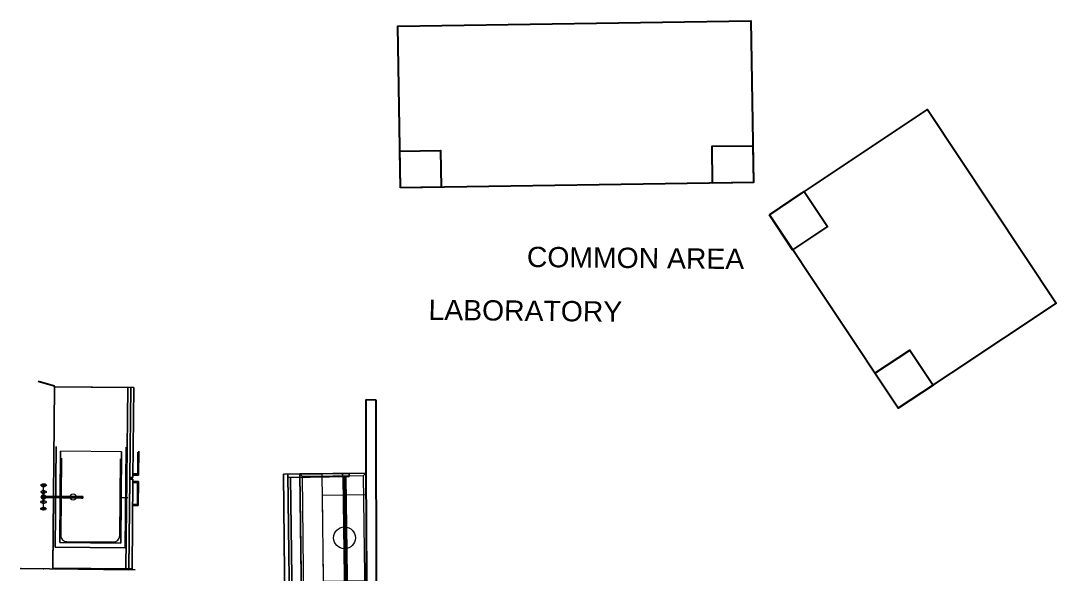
# Model space of a CAD drawing. Header units: inches. Extents: x 108.7 to 146.2, y 38 to 52.4.
# Drawn here: x 134.78 to 145.72, y 45.08 to 50.94 of the extents above; entities that cross this region are included whole.
import ezdxf

# ---------------------------------------------------------------- set-up
doc = ezdxf.new("R2010")
doc.units = ezdxf.units.IN
doc.header["$MEASUREMENT"] = 0
for name, color, linetype in [('Bathroom', 151, 'Continuous'), ('Furniture', 30, 'Continuous'), ('Lab equipment', 112, 'Continuous'), ('X-EQPM-PCworkstation', 7, 'Continuous')]:
    doc.layers.add(name, color=color, linetype=linetype)
doc.styles.add('REFx_Planta primera$0$Standard', font='txt')
doc.styles.get("Standard").update_dxf_attribs({"font": 'arial.ttf'})

# ---------------------------------------------------------------- blocks, each defined once
blk = doc.blocks.new('A$C1DAA2A1A')
at = {"lineweight": 0}
for p, q in [((1481.3, 1263, 400), (1481.3, 2463, 400)), ((2231.3, 2463, 400), (2231.3, 1263, 400)), ((2081.3, 2438, 1550), (1481.3, 2438, 1550)), ((1481.3, 2438, 1550), (1481.3, 1263, 1550)), ((1631.3, 2433, -500), (2166.3, 2433, -500)), ((2081.3, 1263, 1550), (2081.3, 2438, 1550)), ((1881.3, 2242.1, 1550), (1481.3, 2242.1, 1550)), ((1881.3, 1458.8, 1550), (1881.3, 2242.1, 1550)), ((1673.3, 1893, -270), (1673.3, 1893, 310)), ((1881.3, 1458.8, 1550), (1481.3, 1458.8, 1550)), ((1481.3, 1263, 1550), (2081.3, 1263, 1550)), ((2231.3, 1263, 400), (1481.3, 1263, 400)), ((1631.3, 1293, -500), (1631.3, 1263, -500)), ((1631.3, 1293, -500), (1631.3, 1263, -500)), ((2166.3, 1293, -500), (1631.3, 1293, -500)), ((1631.3, 1263, -500), (2191.3, 1263, -500)), ((1691.3, 1263, -500), (1691.3, 1293, -500))]:
    blk.add_line(p, q, dxfattribs=at)
blk.add_circle((1681.3, 1850.5, 2050), 100, dxfattribs=at)
blk.add_point((1631.3, 1263, -500), dxfattribs=at)
for points in [[(1481.3, 1263, 400), (2231.3, 1263, 400), (2231.3, 2463, 400), (1481.3, 2463, 400)], [(1481.3, 1263, 400), (1481.3, 2463, 400), (1481.3, 2463, 370), (1481.3, 1263, 370)], [(2191.3, 1263, 310), (2191.3, 2463, 310), (2191.3, 2463, 370), (2191.3, 1263, 370)], [(2231.3, 1263, 400), (2231.3, 2463, 400), (2231.3, 2463, 370), (2231.3, 1263, 370)], [(1481.3, 1263, 2050), (1481.3, 2438, 2050), (1481.3, 2438, 1550), (1481.3, 1263, 1550)], [(1881.3, 1263, 2050), (1881.3, 2438, 2050), (1481.3, 2438, 2050), (1481.3, 1263, 2050)], [(1501.3, 1283, 1550), (1481.3, 1263, 1550), (1481.3, 2438, 1550), (1501.3, 2418, 1550)], [(1481.3, 2438, 1550), (1501.3, 2418, 1550), (2061.3, 2418, 1550), (2081.3, 2438, 1550)], [(1661.3, 2433, -270), (1686.3, 2433, -270), (1686.3, 1293, -270), (1661.3, 1293, -270)], [(1661.3, 1293, -270), (1661.3, 1293, -330), (1661.3, 2433, -330), (1661.3, 2433, -270)], [(1661.3, 1293, 370), (1661.3, 1293, 310), (1661.3, 2433, 310), (1661.3, 2433, 370)], [(1673.3, 1283, 310), (1673.3, 1283, -270), (1673.3, 2443, -270), (1673.3, 2443, 310)], [(1686.3, 1293, -330), (1686.3, 2433, -330), (1686.3, 2433, -270), (1686.3, 1293, -270)], [(1686.3, 1293, 310), (1686.3, 1293, 370), (1686.3, 2433, 370), (1686.3, 2433, 310)], [(2081.3, 2438, 1691.7), (2081.3, 1263, 1691.7), (1881.3, 1263, 2050), (1881.3, 2438, 2050)], [(2061.3, 2418, 1550), (2081.3, 2438, 1550), (2081.3, 1263, 1550), (2061.3, 1283, 1550)], [(2081.3, 1263, 1550), (2081.3, 2438, 1550), (2081.3, 2438, 1691.7), (2081.3, 1263, 1691.7)], [(2166.3, 1293, 370), (2166.3, 1293, 310), (2166.3, 2433, 310), (2166.3, 2433, 370)], [(2081.3, 1263, 1550), (2061.3, 1283, 1550), (1501.3, 1283, 1550), (1481.3, 1263, 1550)], [(1481.3, 1263, -500), (1631.3, 1263, -500), (1631.3, 1263, 370), (1481.3, 1263, 370)], [(1481.3, 1263, 400), (2231.3, 1263, 400), (2231.3, 1263, 370), (1481.3, 1263, 370)], [(1631.3, 1263, 370), (1631.3, 1293, 370), (1631.3, 1293, -500), (1631.3, 1263, -500)], [(2191.3, 1293, -440), (2191.3, 1263, -440), (1691.3, 1263, -440), (1691.3, 1293, -440)], [(1691.3, 1263, -440), (1691.3, 1293, -440), (1691.3, 1293, 310), (1691.3, 1263, 310)], [(2191.3, 1263, -500), (2191.3, 1293, -500), (2191.3, 1293, -440), (2191.3, 1263, -440)]]:
    blk.add_3dface(points, dxfattribs=at)
for points, invisible_edges in [([(1481.3, 2438, 2050), (1881.3, 2438, 2050), (2081.3, 2438, 1691.7), (1481.3, 2438, 1591.7)], 4), ([(1481.3, 2438, 1550), (2081.3, 2438, 1550), (2081.3, 2438, 1691.7), (1481.3, 2438, 1591.7)], 4), ([(1631.3, 2433, -500), (1691.3, 2433, -440), (2191.3, 2433, -440), (2191.3, 2433, -500)], 1), ([(1691.3, 2433, 310), (1631.3, 2433, 370), (1631.3, 2433, -500), (1691.3, 2433, -440)], 5), ([(2166.3, 2433, 310), (2166.3, 2433, 370), (1631.3, 2433, 370), (1691.3, 2433, 310)], 4), ([(1481.3, 1263, 1550), (2081.3, 1263, 1550), (2081.3, 1263, 1691.7), (1481.3, 1263, 1691.7)], 4), ([(1481.3, 1263, 2050), (1881.3, 1263, 2050), (2081.3, 1263, 1691.7), (1481.3, 1263, 1691.7)], 4), ([(1631.3, 1293, -500), (1691.3, 1293, -440), (2191.3, 1293, -440), (2191.3, 1293, -500)], 1), ([(1691.3, 1293, 310), (1631.3, 1293, 370), (1631.3, 1293, -500), (1691.3, 1293, -440)], 5), ([(2166.3, 1293, 310), (2166.3, 1293, 370), (1631.3, 1293, 370), (1691.3, 1293, 310)], 4), ([(2191.3, 1263, 310), (2191.3, 1263, 370), (1631.3, 1263, 370), (1691.3, 1263, 310)], 4), ([(1691.3, 1263, 310), (1631.3, 1263, 370), (1631.3, 1263, -500), (1691.3, 1263, -440)], 5), ([(1631.3, 1263, -500), (1691.3, 1263, -440), (2191.3, 1263, -440), (2191.3, 1263, -500)], 1)]:
    blk.add_3dface(points, dxfattribs=dict(at, invisible_edges=invisible_edges))

msp = doc.modelspace()

# ---------------------------------------------------------------- linework, layer by layer
for p, q in [((135.13361, 47.06958, 0.46476), (134.96046, 47.11914, 3.60524)), ((138.43311, 39.97392, 0.40474), (138.42935, 46.92638, 0.47747)), ((138.42935, 46.92638, 0.47747), (138.52934, 46.9254, 0.47747)), ((138.52934, 46.9254, 0.47747), (138.54061, 39.98467, 0.47747))]:
    msp.add_line(p, q)
at = {"elevation": 0.41713}
msp.add_lwpolyline([(142.69122, 48.88293), (143.03213, 49.10967), (143.03213, 49.10967), (142.69122, 48.88293)], close=True, dxfattribs=at)
at = {"lineweight": 0}
for p in [(134.77608, 45.13847, 0.46476), (134.77608, 45.13847, 0.46476), (134.77608, 45.13847, 0.46476), (134.77608, 45.13847, 0.70658), (135.01788, 45.13609, 0.46476), (135.01788, 45.13609, 0.46476), (135.01788, 45.13609, 0.46476)]:
    msp.add_point(p, dxfattribs=at)
at = {"lineweight": 0, "extrusion": (0.620062, -0.474635, 0.624695)}
msp.add_point((135.01788, 45.13609, 0.46476), dxfattribs=at)
msp.add_point((135.01788, 45.13609, 0.46476), dxfattribs=at)
msp.add_point((135.01788, 45.13609, 0.46476), dxfattribs=at)
at = {"lineweight": 0}
for points in [[(134.77608, 45.13847, 0.46476), (135.01788, 45.13609, 0.46476), (135.01788, 45.13609, 1.8673), (134.77608, 45.13847, 1.8673)], [(135.95294, 45.13497, 0.60985), (135.9207, 45.13528, 0.60985), (135.9207, 45.13528, 1.81893), (135.95294, 45.13497, 1.78669)]]:
    msp.add_3dface(points, dxfattribs=at)
at = {"lineweight": 0, "invisible_edges": 5}
msp.add_3dface([(135.1146, 45.13514, 1.77057), (135.01788, 45.13609, 1.8673), (135.01788, 45.13609, 0.46476), (135.1146, 45.13514, 0.56149)], dxfattribs=at)
at = {"layer": 'Bathroom', "lineweight": 0}
for p, q in [((135.13361, 47.06958, 0.46476), (135.1146, 45.13514, 0.46476)), ((135.20877, 46.30539, 1.91566), (135.20076, 45.49044, 1.91566)), ((135.82334, 45.48432, 1.91566), (135.83134, 46.29928, 1.91566)), ((135.01595, 45.77184, 1.91727), (135.0184, 46.02169, 1.91727)), ((135.43572, 45.89259, 1.91727), (135.01728, 45.8967, 1.91727)), ((135.4252, 45.87747, 1.91727), (135.4255, 45.9086, 1.91727)), ((135.82734, 45.8918, 1.91566), (135.90794, 45.89101, 1.91566)), ((135.26461, 45.42532, 1.91566), (135.75822, 45.42047, 1.91566)), ((135.9851, 45.12659, 1.91566), (134.77608, 45.13847, 1.91566)), ((134.77608, 45.13847, 1.91566), (135.9851, 45.12659, 1.91566)), ((135.92062, 45.12722, 0.46476), (135.01788, 45.13609, 0.46476)), ((135.92062, 45.12722, 0.46476), (135.1146, 45.13514, 0.46476))]:
    msp.add_line(p, q, dxfattribs=at)
at = {"layer": 'Bathroom', "lineweight": 0, "extrusion": (0.008681, 0.883626, 0.468112)}
for p, q in [((134.99068, 45.94563, 1.99956), (134.99079, 45.95614, 1.97973)), ((135.00648, 45.93805, 2.01358), (134.99068, 45.94563, 1.99956)), ((134.99079, 45.95614, 1.97973), (135.00672, 45.96341, 1.96571)), ((134.99956, 45.91152, 1.96046), (134.99949, 45.90459, 1.97355)), ((134.99949, 45.90459, 1.97355), (135.00991, 45.89959, 1.9828)), ((135.01008, 45.91632, 1.95121), (134.99956, 45.91152, 1.96046)), ((135.02891, 45.93783, 2.01358), (135.00648, 45.93805, 2.01358)), ((135.00672, 45.96341, 1.96571), (135.02916, 45.96319, 1.96571)), ((135.00991, 45.89959, 1.9828), (135.02472, 45.89945, 1.9828)), ((135.02488, 45.91618, 1.95121), (135.01008, 45.91632, 1.95121)), ((135.0105, 45.95906, 1.97385), (135.02514, 45.94218, 2.00544)), ((135.02472, 45.89945, 1.9828), (135.03524, 45.90424, 1.97355)), ((135.0353, 45.91117, 1.96046), (135.02488, 45.91618, 1.95121)), ((135.04485, 45.9451, 1.99956), (135.02891, 45.93783, 2.01358)), ((135.02916, 45.96319, 1.96571), (135.04495, 45.9556, 1.97973)), ((135.03524, 45.90424, 1.97355), (135.0353, 45.91117, 1.96046)), ((135.04495, 45.9556, 1.97973), (135.04485, 45.9451, 1.99956))]:
    msp.add_line(p, q, dxfattribs=at)
at = {"layer": 'Bathroom', "lineweight": 0, "extrusion": (-0.008681, -0.883626, 0.468112)}
for p, q in [((134.99927, 45.88224, 1.96046), (134.99934, 45.88917, 1.97355)), ((135.00969, 45.87723, 1.95121), (134.99927, 45.88224, 1.96046)), ((134.99934, 45.88917, 1.97355), (135.00986, 45.89396, 1.9828)), ((135.0245, 45.87709, 1.95121), (135.00969, 45.87723, 1.95121)), ((135.00986, 45.89396, 1.9828), (135.02466, 45.89382, 1.9828)), ((135.03502, 45.88188, 1.96046), (135.0245, 45.87709, 1.95121)), ((135.02466, 45.89382, 1.9828), (135.03508, 45.88881, 1.97355)), ((135.03508, 45.88881, 1.97355), (135.03502, 45.88188, 1.96046)), ((134.98973, 45.84831, 1.99956), (134.98962, 45.8378, 1.97973)), ((134.98962, 45.8378, 1.97973), (135.00542, 45.83022, 1.96571)), ((135.00566, 45.85558, 2.01358), (134.98973, 45.84831, 1.99956)), ((135.00542, 45.83022, 1.96571), (135.02785, 45.83, 1.96571)), ((135.0281, 45.85536, 2.01358), (135.00566, 45.85558, 2.01358)), ((135.02785, 45.83, 1.96571), (135.04379, 45.83727, 1.97973)), ((135.04389, 45.84778, 1.99956), (135.0281, 45.85536, 2.01358)), ((135.04379, 45.83727, 1.97973), (135.04389, 45.84778, 1.99956))]:
    msp.add_line(p, q, dxfattribs=at)
at = {"layer": 'Bathroom', "lineweight": 0, "extrusion": (2.85442e-16, 2.19251e-16, -1)}
for p, q in [((134.99934, 45.88948, 1.99963), (134.99948, 45.90428, 1.99963)), ((135.0097, 45.87891, 1.99963), (134.99934, 45.88948, 1.99963)), ((134.99948, 45.90428, 1.99963), (135.01006, 45.91465, 1.99963)), ((135.02451, 45.87876, 1.99963), (135.0097, 45.87891, 1.99963)), ((135.01006, 45.91465, 1.99963), (135.02486, 45.9145, 1.99963)), ((135.03508, 45.88913, 1.99963), (135.02451, 45.87876, 1.99963)), ((135.02486, 45.9145, 1.99963), (135.03523, 45.90393, 1.99963)), ((135.03523, 45.90393, 1.99963), (135.03508, 45.88913, 1.99963))]:
    msp.add_line(p, q, dxfattribs=at)
at = {"layer": 'Bathroom', "lineweight": 0, "extrusion": (0.999952, -0.009823, 2.22045e-16)}
msp.add_line((135.01722, 45.88931, 1.98572), (135.01722, 45.88931, 1.94997), dxfattribs=at)
at = {"layer": 'Bathroom', "lineweight": 0, "extrusion": (0.008681, 0.883626, 0.468112)}
for centre, radius in [((-134.55991, -20.37169, 42.78675), 0.02902), ((-134.55991, -20.37169, 42.78675), 0.01935), ((-134.55991, -20.37169, 42.78675), 0.00967), ((-134.55991, -20.37169, 42.70659), 0.0073)]:
    msp.add_circle(centre, radius, dxfattribs=at)
at = {"layer": 'Bathroom', "lineweight": 0}
for centre, radius in [((135.01728, 45.8967, 1.91727), 0.02418), ((135.33067, 45.89668, 1.91566), 0.03224)]:
    msp.add_circle(centre, radius, dxfattribs=at)
at = {"layer": 'Bathroom', "lineweight": 0, "extrusion": (-0.008681, -0.883626, 0.468112)}
for centre, radius in [((134.55991, 23.83759, -40.66838), 0.02902), ((134.55991, 23.83759, -40.66838), 0.01935), ((134.55991, 23.83759, -40.66838), 0.00967), ((134.55991, 23.83759, -40.74855), 0.0073)]:
    msp.add_circle(centre, radius, dxfattribs=at)
at = {"layer": 'Bathroom', "lineweight": 0}
for centre, start, end in [((135.26524, 45.48981, 1.91566), 179.437155, 269.437155), ((135.75886, 45.48496, 1.91566), 269.437155, 359.437155)]:
    msp.add_arc(centre, 0.06448, start, end, dxfattribs=at)
for p in [(135.93052, 46.13474, 1.73027), (135.92972, 46.05414, 1.73027), (135.92735, 45.81234, 1.73027)]:
    msp.add_point(p, dxfattribs=at)
for points in [[(135.13353, 47.06152, 0.46476), (135.13353, 47.06152, 0.60985), (135.11468, 45.1432, 0.60985), (135.11468, 45.1432, 0.46476)], [(135.13353, 47.06152, 1.8673), (135.13353, 47.06152, 0.60985), (135.11468, 45.1432, 0.60985), (135.11468, 45.1432, 1.8673)], [(135.13353, 47.06152, 0.60985), (135.93954, 47.0536, 0.60985), (135.93954, 47.0536, 1.8673), (135.13353, 47.06152, 1.8673)], [(135.9073, 47.05392, 0.46476), (135.9073, 47.05392, 0.60985), (135.13353, 47.06152, 0.60985), (135.13353, 47.06152, 0.46476)], [(135.88846, 45.1356, 0.60985), (135.88846, 45.1356, 0.46476), (135.9073, 47.05392, 0.46476), (135.9073, 47.05392, 0.60985)], [(135.9207, 45.13528, 1.8673), (135.9207, 45.13528, 1.81893), (135.93954, 47.0536, 1.81893), (135.93954, 47.0536, 1.8673)], [(135.9302, 46.1025, 1.81893), (135.96244, 46.10219, 1.78669), (135.97178, 47.05328, 1.78669), (135.93954, 47.0536, 1.81893)], [(135.96244, 46.10219, 1.78669), (135.97178, 47.05328, 1.78669), (135.97178, 47.05328, 0.60985), (135.96244, 46.10219, 0.60985)], [(135.14006, 45.36653, 1.91566), (135.15051, 46.43047, 1.91566), (135.15051, 46.43047, 1.93984), (135.14006, 45.36653, 1.93984)], [(135.88159, 45.35924, 1.91566), (135.89204, 46.42319, 1.91566), (135.89204, 46.42319, 1.93984), (135.88159, 45.35924, 1.93984)], [(135.1984, 46.38163, 1.93984), (135.1984, 46.38163, 1.91727), (135.18889, 45.41442, 1.91727), (135.18889, 45.41442, 1.93984)], [(135.18889, 45.41442, 1.91727), (135.83371, 45.40808, 1.91727), (135.84321, 46.3753, 1.91727), (135.1984, 46.38163, 1.91727)], [(135.83371, 45.40808, 1.93984), (135.83371, 45.40808, 1.91727), (135.84321, 46.3753, 1.91727), (135.84321, 46.3753, 1.93984)], [(136.02073, 46.12822, 1.72463), (136.02073, 46.12822, 1.73591), (136.02322, 46.3813, 1.73591), (136.02322, 46.3813, 1.72463)], [(135.9302, 46.1025, 1.81893), (135.93004, 46.08638, 1.81893), (135.93004, 46.08638, 0.60985), (135.9302, 46.1025, 0.60985)], [(135.96244, 46.10219, 0.60985), (135.9302, 46.1025, 0.60985), (135.9302, 46.1025, 1.81893), (135.96244, 46.10219, 1.78669)], [(135.96431, 46.12877, 1.73591), (135.96431, 46.12877, 1.72463), (136.02073, 46.12822, 1.72463), (136.02073, 46.12822, 1.73591)], [(135.96442, 46.14005, 1.73591), (135.96442, 46.14005, 1.72463), (136.00956, 46.13961, 1.72463), (136.00956, 46.13961, 1.73591)], [(135.9207, 45.13528, 1.81893), (135.95294, 45.13497, 1.78669), (135.96228, 46.08607, 1.78669), (135.93004, 46.08638, 1.81893)], [(135.93004, 46.08638, 1.81893), (135.96228, 46.08607, 1.78669), (135.96228, 46.08607, 0.60985), (135.93004, 46.08638, 0.60985)], [(135.95294, 45.13497, 1.78669), (135.96228, 46.08607, 1.78669), (135.96228, 46.08607, 0.60985), (135.95294, 45.13497, 0.60985)], [(135.96352, 46.04817, 1.73591), (135.96352, 46.04817, 1.72463), (136.00866, 46.04772, 1.72463), (136.00866, 46.04772, 1.73591)], [(136.02005, 46.0589, 1.73591), (136.02005, 46.0589, 1.72463), (135.96363, 46.05945, 1.72463), (135.96363, 46.05945, 1.73591)], [(136.01757, 45.80581, 1.72463), (136.01757, 45.80581, 1.73591), (136.02005, 46.0589, 1.73591), (136.02005, 46.0589, 1.72463)], [(135.00996, 45.88937, 2.33756), (135.43335, 45.88521, 2.33756), (135.4335, 45.90002, 2.33756), (135.0101, 45.90418, 2.33756)], [(135.00996, 45.88937, 1.99963), (135.0101, 45.90418, 1.99963), (135.0101, 45.90418, 2.33756), (135.00996, 45.88937, 2.33756)], [(135.41885, 45.88536, 2.32306), (135.02446, 45.88923, 2.32306), (135.02461, 45.90404, 2.32306), (135.41899, 45.90016, 2.32306)], [(135.02446, 45.88923, 1.99963), (135.02461, 45.90404, 1.99963), (135.02461, 45.90404, 2.32306), (135.02446, 45.88923, 2.32306)], [(135.41885, 45.88536, 2.18801), (135.41899, 45.90016, 2.18801), (135.41899, 45.90016, 2.32306), (135.41885, 45.88536, 2.32306)], [(135.43335, 45.88521, 2.18801), (135.4335, 45.90002, 2.18801), (135.4335, 45.90002, 2.33756), (135.43335, 45.88521, 2.33756)], [(135.96115, 45.80636, 1.73591), (135.96115, 45.80636, 1.72463), (136.01757, 45.80581, 1.72463), (136.01757, 45.80581, 1.73591)], [(135.96126, 45.81765, 1.73591), (135.96126, 45.81765, 1.72463), (136.00639, 45.8172, 1.72463), (136.00639, 45.8172, 1.73591)], [(135.14006, 45.36653, 1.93984), (135.88159, 45.35924, 1.93984), (135.88159, 45.35924, 1.91566), (135.14006, 45.36653, 1.91566)], [(135.18889, 45.41442, 1.93984), (135.18889, 45.41442, 1.91727), (135.83371, 45.40808, 1.91727), (135.83371, 45.40808, 1.93984)], [(134.77608, 45.13847, 1.91566), (135.9851, 45.12659, 1.91566), (135.9851, 45.12659, 1.8673), (134.77608, 45.13847, 1.8673)], [(134.77608, 45.13847, 1.91566), (135.9851, 45.12659, 1.91566), (135.9851, 45.12659, 1.8673), (134.77608, 45.13847, 1.8673)], [(135.11468, 45.1432, 0.60985), (135.9207, 45.13528, 0.60985), (135.9207, 45.13528, 1.8673), (135.11468, 45.1432, 1.8673)], [(135.88846, 45.1356, 0.46476), (135.88846, 45.1356, 0.60985), (135.11468, 45.1432, 0.60985), (135.11468, 45.1432, 0.46476)]]:
    msp.add_3dface(points, dxfattribs=at)
for points, invisible_edges in [([(135.14006, 45.36653, 1.93984), (135.18889, 45.41442, 1.93984), (135.1984, 46.38163, 1.93984), (135.15051, 46.43047, 1.93984)], 5), ([(135.89204, 46.42319, 1.93984), (135.84321, 46.3753, 1.93984), (135.83371, 45.40808, 1.93984), (135.88159, 45.35924, 1.93984)], 5), ([(136.00956, 46.13961, 1.72463), (136.02073, 46.12822, 1.72463), (136.02322, 46.3813, 1.72463), (136.01183, 46.37013, 1.72463)], 5), ([(136.00956, 46.13961, 1.73591), (136.02073, 46.12822, 1.73591), (136.02322, 46.3813, 1.73591), (136.01183, 46.37013, 1.73591)], 5), ([(135.96431, 46.12877, 1.72463), (135.96442, 46.14005, 1.72463), (136.00956, 46.13961, 1.72463), (136.02073, 46.12822, 1.72463)], 4), ([(135.96431, 46.12877, 1.73591), (135.96442, 46.14005, 1.73591), (136.00956, 46.13961, 1.73591), (136.02073, 46.12822, 1.73591)], 4), ([(135.0296, 46.00763, 2.05055), (134.99147, 46.02594, 2.01671), (134.99137, 46.01543, 2.03653), (135.00716, 46.00785, 2.05055)], 1), ([(135.00741, 46.03321, 2.00269), (135.04553, 46.0149, 2.03653), (135.0296, 46.00763, 2.05055), (134.99147, 46.02594, 2.01671)], 5), ([(135.04564, 46.0254, 2.01671), (135.02985, 46.03299, 2.00269), (135.00741, 46.03321, 2.00269), (135.04553, 46.0149, 2.03653)], 4), ([(136.02005, 46.0589, 1.72463), (136.00866, 46.04772, 1.72463), (135.96352, 46.04817, 1.72463), (135.96363, 46.05945, 1.72463)], 1), ([(136.02005, 46.0589, 1.73591), (136.00866, 46.04772, 1.73591), (135.96352, 46.04817, 1.73591), (135.96363, 46.05945, 1.73591)], 1), ([(136.00639, 45.8172, 1.72463), (136.01757, 45.80581, 1.72463), (136.02005, 46.0589, 1.72463), (136.00866, 46.04772, 1.72463)], 5), ([(136.00639, 45.8172, 1.73591), (136.01757, 45.80581, 1.73591), (136.02005, 46.0589, 1.73591), (136.00866, 46.04772, 1.73591)], 5), ([(135.02891, 45.93783, 2.01358), (134.99079, 45.95614, 1.97973), (134.99068, 45.94563, 1.99956), (135.00648, 45.93805, 2.01358)], 1), ([(135.00672, 45.96341, 1.96571), (135.04485, 45.9451, 1.99956), (135.02891, 45.93783, 2.01358), (134.99079, 45.95614, 1.97973)], 5), ([(134.99934, 45.88948, 1.99963), (134.99948, 45.90428, 1.99963), (135.01006, 45.91465, 1.99963), (135.0097, 45.87891, 1.99963)], 4), ([(135.04495, 45.9556, 1.97973), (135.02916, 45.96319, 1.96571), (135.00672, 45.96341, 1.96571), (135.04485, 45.9451, 1.99956)], 4), ([(135.01006, 45.91465, 1.99963), (135.0097, 45.87891, 1.99963), (135.02451, 45.87876, 1.99963), (135.02486, 45.9145, 1.99963)], 5), ([(135.02446, 45.88923, 2.32306), (135.00996, 45.88937, 2.33756), (135.43335, 45.88521, 2.33756), (135.41885, 45.88536, 2.32306)], 5), ([(135.02446, 45.88923, 1.99963), (135.00996, 45.88937, 1.99963), (135.00996, 45.88937, 2.33756), (135.02446, 45.88923, 2.32306)], 4), ([(135.02461, 45.90404, 2.32306), (135.0101, 45.90418, 2.33756), (135.4335, 45.90002, 2.33756), (135.41899, 45.90016, 2.32306)], 5), ([(135.02461, 45.90404, 2.32306), (135.0101, 45.90418, 2.33756), (135.0101, 45.90418, 1.99963), (135.02461, 45.90404, 1.99963)], 1), ([(135.43335, 45.88521, 2.18801), (135.41885, 45.88536, 2.18801), (135.41885, 45.88536, 2.32306), (135.43335, 45.88521, 2.33756)], 4), ([(135.4335, 45.90002, 2.33756), (135.41899, 45.90016, 2.32306), (135.41899, 45.90016, 2.18801), (135.4335, 45.90002, 2.18801)], 1), ([(135.02741, 45.78556, 2.05055), (134.98894, 45.768, 2.01671), (134.98904, 45.77851, 2.03653), (135.00498, 45.78578, 2.05055)], 1), ([(135.00473, 45.76042, 2.00269), (135.04321, 45.77797, 2.03653), (135.02741, 45.78556, 2.05055), (134.98894, 45.768, 2.01671)], 5), ([(135.0281, 45.85536, 2.01358), (134.98962, 45.8378, 1.97973), (134.98973, 45.84831, 1.99956), (135.00566, 45.85558, 2.01358)], 1), ([(135.00542, 45.83022, 1.96571), (135.04389, 45.84778, 1.99956), (135.0281, 45.85536, 2.01358), (134.98962, 45.8378, 1.97973)], 5), ([(135.0431, 45.76747, 2.01671), (135.02717, 45.7602, 2.00269), (135.00473, 45.76042, 2.00269), (135.04321, 45.77797, 2.03653)], 4), ([(135.04379, 45.83727, 1.97973), (135.02785, 45.83, 1.96571), (135.00542, 45.83022, 1.96571), (135.04389, 45.84778, 1.99956)], 4), ([(135.96115, 45.80636, 1.72463), (135.96126, 45.81765, 1.72463), (136.00639, 45.8172, 1.72463), (136.01757, 45.80581, 1.72463)], 4), ([(135.96115, 45.80636, 1.73591), (135.96126, 45.81765, 1.73591), (136.00639, 45.8172, 1.73591), (136.01757, 45.80581, 1.73591)], 4), ([(135.83371, 45.40808, 1.93984), (135.88159, 45.35924, 1.93984), (135.14006, 45.36653, 1.93984), (135.18889, 45.41442, 1.93984)], 5), ([(135.92062, 45.12722, 1.77057), (135.92062, 45.12722, 1.8673), (135.01788, 45.13609, 1.8673), (135.1146, 45.13514, 1.77057)], 4), ([(135.01788, 45.13609, 0.46476), (135.1146, 45.13514, 0.56149), (135.92062, 45.12722, 0.56149), (135.92062, 45.12722, 0.46476)], 1)]:
    msp.add_3dface(points, dxfattribs=dict(at, invisible_edges=invisible_edges))
at = {"layer": 'Furniture'}
for points, elevation in [([(138.79067, 49.16721), (138.76438, 50.87832), (142.49643, 50.93566), (142.52272, 49.22454)], 0.40896), ([(142.69122, 48.88293), (144.36275, 49.99464), (145.7248, 47.94671), (144.05326, 46.835)], 0.41713), ([(142.09146, 49.21792), (142.08549, 49.60675), (142.51675, 49.61337), (142.52272, 49.22454)], 0.40896), ([(138.79067, 49.16721), (138.78469, 49.55604), (139.21595, 49.56266), (139.22193, 49.17383)], 0.40896), ([(142.69122, 48.88293), (143.0607, 49.12867), (143.30689, 48.7585), (142.93741, 48.51277)], 0.41713), ([(143.80707, 47.20517), (144.17656, 47.45091), (144.42275, 47.08074), (144.05326, 46.835)], 0.41713)]:
    msp.add_lwpolyline(points, close=True, dxfattribs=dict(at, elevation=elevation))

# ---------------------------------------------------------------- block references
at = {"layer": 'Lab equipment', "xscale": 0.001160507861367299, "yscale": 0.001160507861367299, "zscale": 0.001160507861367299, "rotation": 180.6997171769391}
msp.add_blockref('A$C1DAA2A1A', (140.12457, 47.63517, 1.00465), dxfattribs=at)

# ---------------------------------------------------------------- texts
at = {"lineweight": 0, "style": 'REFx_Planta primera$0$Standard'}
msp.add_text('991-172', height=0.003224, rotation=359.437155, dxfattribs=at).set_placement((134.78414, 45.13839, 0.46476))
at = {"layer": 'X-EQPM-PCworkstation', "insert": (140.12897, 48.54427, 0.43413), "char_height": 0.214525, "attachment_point": 1, "rotation": 359.437155}
msp.add_mtext_dynamic_manual_height_columns('COMMON AREA', width=2.4290621, gutter_width=1, heights=[0.2], dxfattribs=at)
at = {"layer": 'X-EQPM-PCworkstation'}
note = msp.add_mtext_dynamic_manual_height_columns('LABORATORY\\P', width=2.4290621, gutter_width=1, heights=[0.2, 0], dxfattribs=dict(at, insert=(135.65987, 48.01829), char_height=0.214525, attachment_point=1, rotation=359.437155))

doc.saveas('drawing.dxf')
